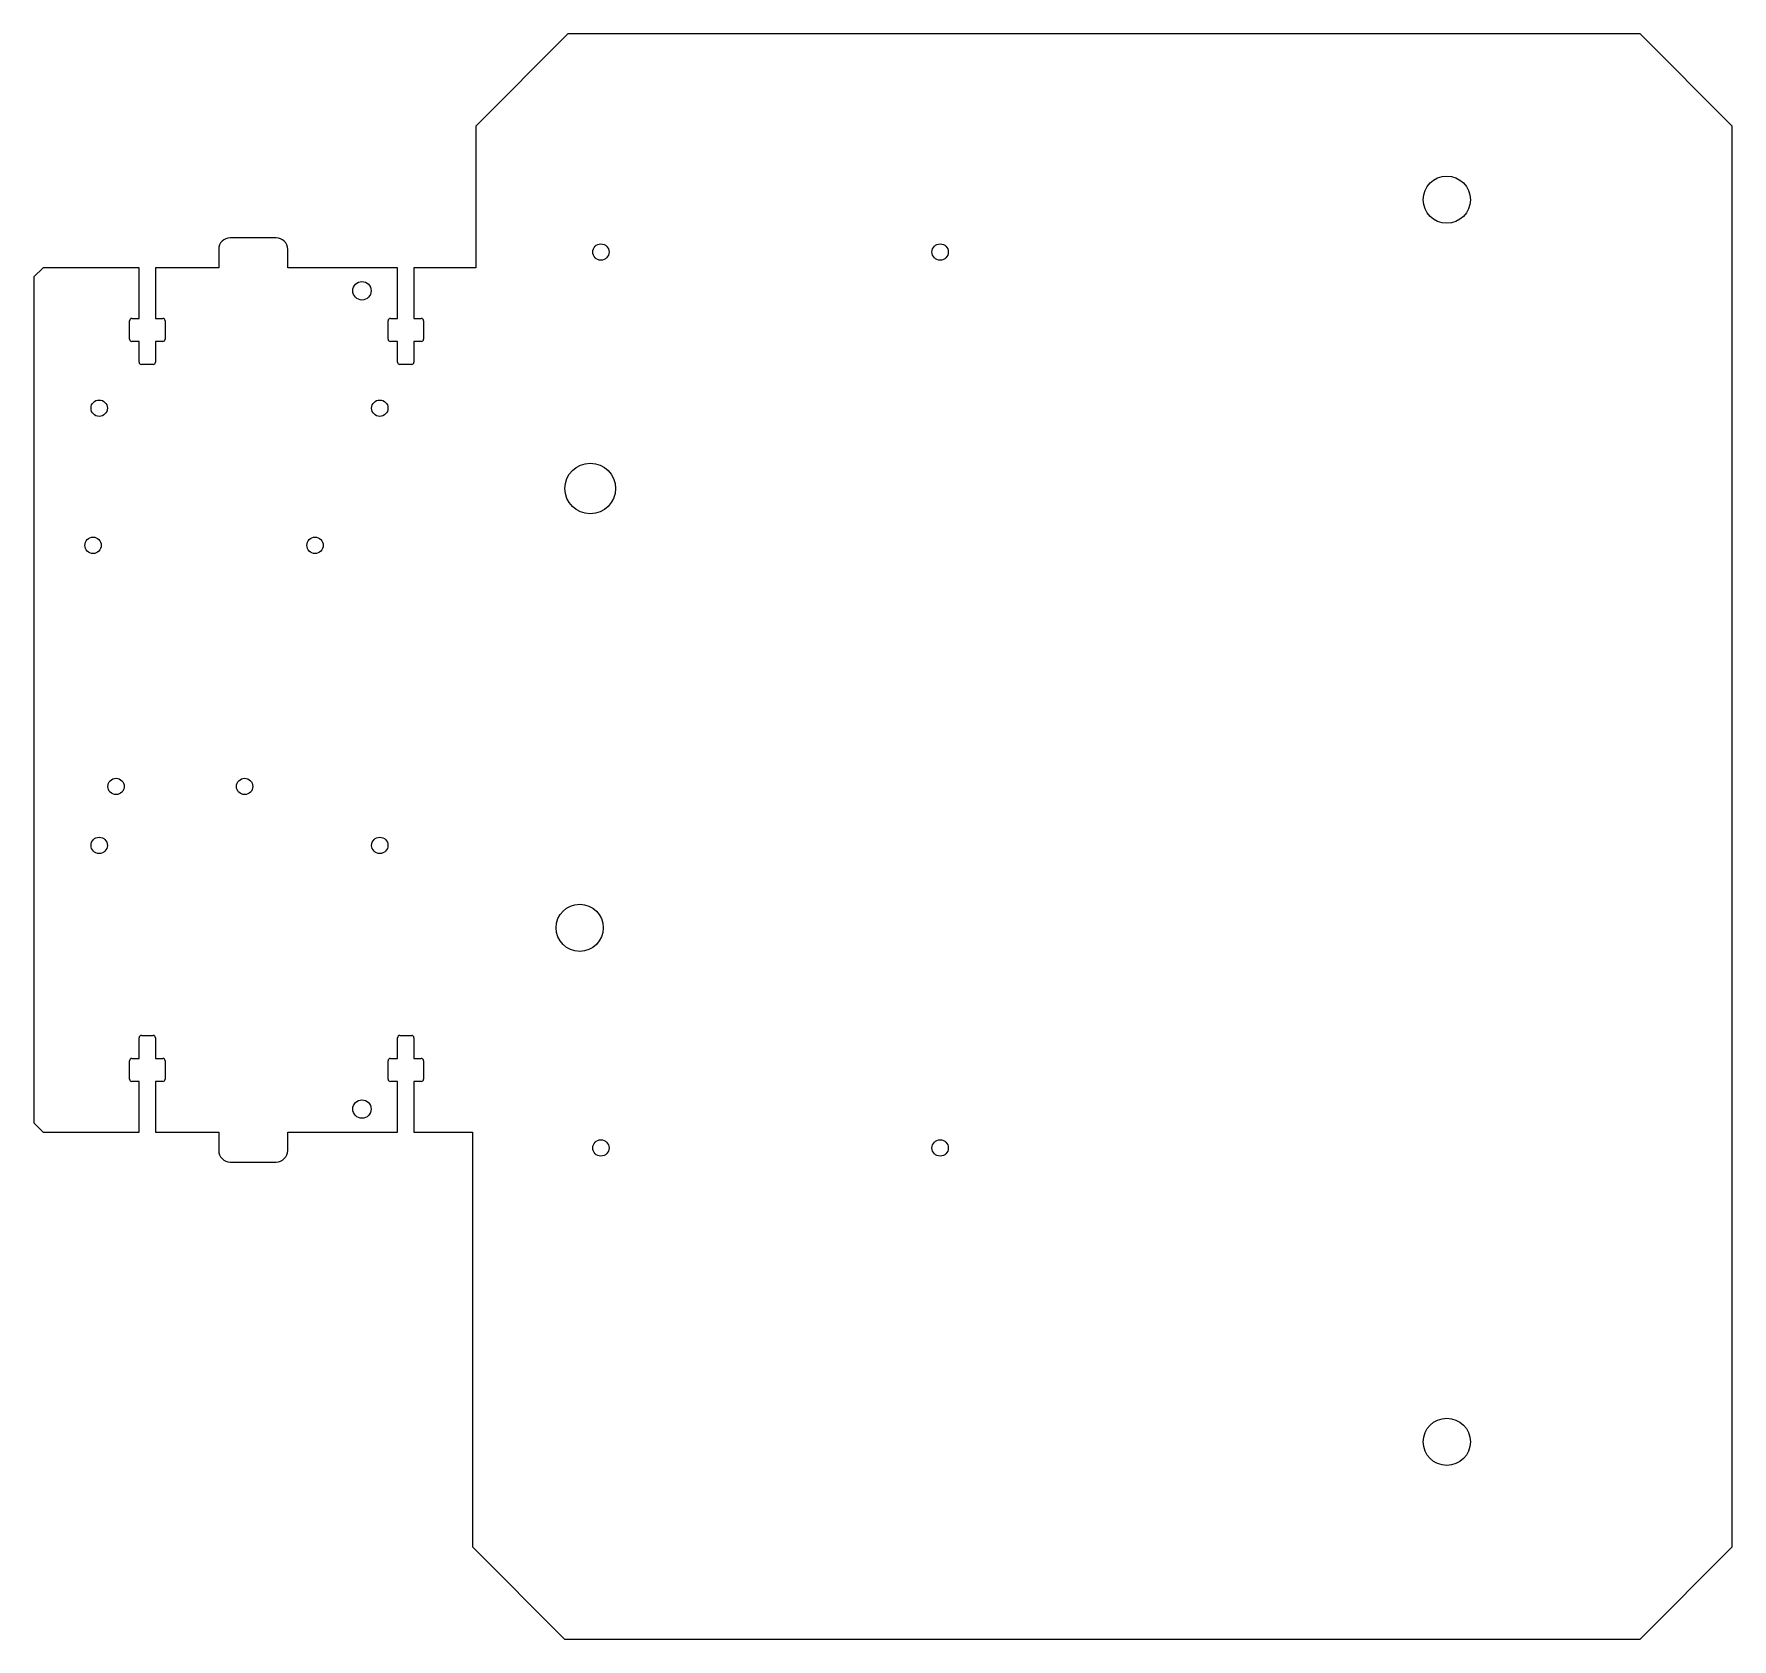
# Model space of a CAD drawing. Header units: millimetres. Extents: x 0 to 369, y 0 to 349.
import ezdxf

# ---------------------------------------------------------------- set-up
doc = ezdxf.new("R2010")
doc.units = ezdxf.units.MM

msp = doc.modelspace()

# ---------------------------------------------------------------- linework, layer by layer
at = {"color": 7, "linetype": 'Continuous', "lineweight": 15}
for p, q in [((116.05, 348.72), (96.05, 328.72)), ((349.1, 348.72), (116.05, 348.72)), ((369.1, 328.72), (349.1, 348.72)), ((96.05, 328.72), (96.05, 297.92)), ((369.1, 20), (369.1, 328.72)), ((52.65, 304.42), (42.65, 304.42)), ((40.15, 301.92), (40.15, 297.92)), ((55.15, 297.92), (55.15, 301.92)), ((2, 297.92), (0, 295.92)), ((0, 295.92), (0, 112.14)), ((22.86, 297.92), (2, 297.92)), ((22.86, 286.92), (22.86, 297.92)), ((26.41, 297.92), (26.41, 286.92)), ((40.15, 297.92), (26.41, 297.92)), ((79.05, 297.92), (55.15, 297.92)), ((79.05, 286.92), (79.05, 297.92)), ((82.6, 297.92), (82.6, 286.92)), ((96.05, 297.92), (82.6, 297.92)), ((20.775, 282.42), (20.775, 286.42)), ((21.275, 286.92), (22.86, 286.92)), ((26.41, 286.92), (27.995, 286.92)), ((28.495, 286.42), (28.495, 282.42)), ((76.965, 282.42), (76.965, 286.42)), ((77.465, 286.92), (79.05, 286.92)), ((82.6, 286.92), (84.185, 286.92)), ((84.685, 286.42), (84.685, 282.42)), ((22.86, 281.92), (21.275, 281.92)), ((22.86, 277.42), (22.86, 281.92)), ((26.41, 281.92), (26.41, 277.42)), ((27.995, 281.92), (26.41, 281.92)), ((79.05, 281.92), (77.465, 281.92)), ((79.05, 277.42), (79.05, 281.92)), ((82.6, 281.92), (82.6, 277.42)), ((84.185, 281.92), (82.6, 281.92)), ((25.91, 276.92), (23.36, 276.92)), ((82.1, 276.92), (79.55, 276.92)), ((22.86, 126.14), (22.86, 130.64)), ((23.36, 131.14), (25.91, 131.14)), ((26.41, 130.64), (26.41, 126.14)), ((79.05, 126.14), (79.05, 130.64)), ((79.55, 131.14), (82.1, 131.14)), ((82.6, 130.64), (82.6, 126.14)), ((20.775, 121.64), (20.775, 125.64)), ((21.275, 126.14), (22.86, 126.14)), ((26.41, 126.14), (27.995, 126.14)), ((28.495, 125.64), (28.495, 121.64)), ((76.965, 121.64), (76.965, 125.64)), ((77.465, 126.14), (79.05, 126.14)), ((82.6, 126.14), (84.185, 126.14)), ((84.685, 125.64), (84.685, 121.64)), ((22.86, 121.14), (21.275, 121.14)), ((22.86, 110.14), (22.86, 121.14)), ((26.41, 121.14), (26.41, 110.14)), ((27.995, 121.14), (26.41, 121.14)), ((79.05, 121.14), (77.465, 121.14)), ((79.05, 110.14), (79.05, 121.14)), ((82.6, 121.14), (82.6, 110.14)), ((84.185, 121.14), (82.6, 121.14)), ((0, 112.14), (2, 110.14)), ((2, 110.14), (22.86, 110.14)), ((26.41, 110.14), (40.15, 110.14)), ((40.15, 110.14), (40.15, 106.14)), ((55.15, 110.14), (79.05, 110.14)), ((55.15, 106.14), (55.15, 110.14)), ((82.6, 110.14), (95.3, 110.14)), ((95.3, 110.14), (95.3, 20)), ((42.65, 103.64), (52.65, 103.64)), ((95.3, 20), (115.3, 0)), ((349.1, 0), (369.1, 20)), ((115.3, 0), (349.1, 0))]:
    msp.add_line(p, q, dxfattribs=at)
for centre, radius in [((307.1, 312.72), 5.125), ((123.225, 301.35), 1.775), ((196.975, 301.35), 1.775), ((71.3, 292.92), 2), ((14.175, 267.42), 1.775), ((75.175, 267.42), 1.775), ((120.925, 249.972), 5.5), ((12.84, 237.62), 1.775), ((61.09, 237.62), 1.775), ((17.84, 185.23), 1.775), ((45.79, 185.23), 1.775), ((14.175, 172.42), 1.775), ((75.175, 172.42), 1.775), ((118.629, 154.526), 5.125), ((71.3, 115.14), 2), ((123.225, 106.69), 1.775), ((196.975, 106.69), 1.775), ((307.1, 42.845), 5.125)]:
    msp.add_circle(centre, radius, dxfattribs=at)
for centre, radius, start, end in [((42.65, 301.92), 2.5, 90, 180), ((52.65, 301.92), 2.5, 0, 90), ((21.275, 286.42), 0.5, 90, 180), ((27.995, 286.42), 0.5, 0, 90), ((77.465, 286.42), 0.5, 90, 180), ((84.185, 286.42), 0.5, 0, 90), ((21.275, 282.42), 0.5, 180, 270), ((27.995, 282.42), 0.5, 270, 0), ((77.465, 282.42), 0.5, 180, 270), ((84.185, 282.42), 0.5, 270, 360), ((23.36, 277.42), 0.5, 180, 270), ((25.91, 277.42), 0.5, 270, 0), ((79.55, 277.42), 0.5, 180, 270), ((82.1, 277.42), 0.5, 270, 0), ((23.36, 130.64), 0.5, 90, 180), ((25.91, 130.64), 0.5, 0, 90), ((79.55, 130.64), 0.5, 90, 180), ((82.1, 130.64), 0.5, 0, 90), ((21.275, 125.64), 0.5, 90, 180), ((27.995, 125.64), 0.5, 0, 90), ((77.465, 125.64), 0.5, 90, 180), ((84.185, 125.64), 0.5, 0, 90), ((21.275, 121.64), 0.5, 180, 270), ((27.995, 121.64), 0.5, 270, 360), ((77.465, 121.64), 0.5, 180, 270), ((84.185, 121.64), 0.5, 270, 360), ((42.65, 106.14), 2.5, 180, 270), ((52.65, 106.14), 2.5, 270, 0)]:
    msp.add_arc(centre, radius, start, end, dxfattribs=at)

doc.saveas('drawing.dxf')
